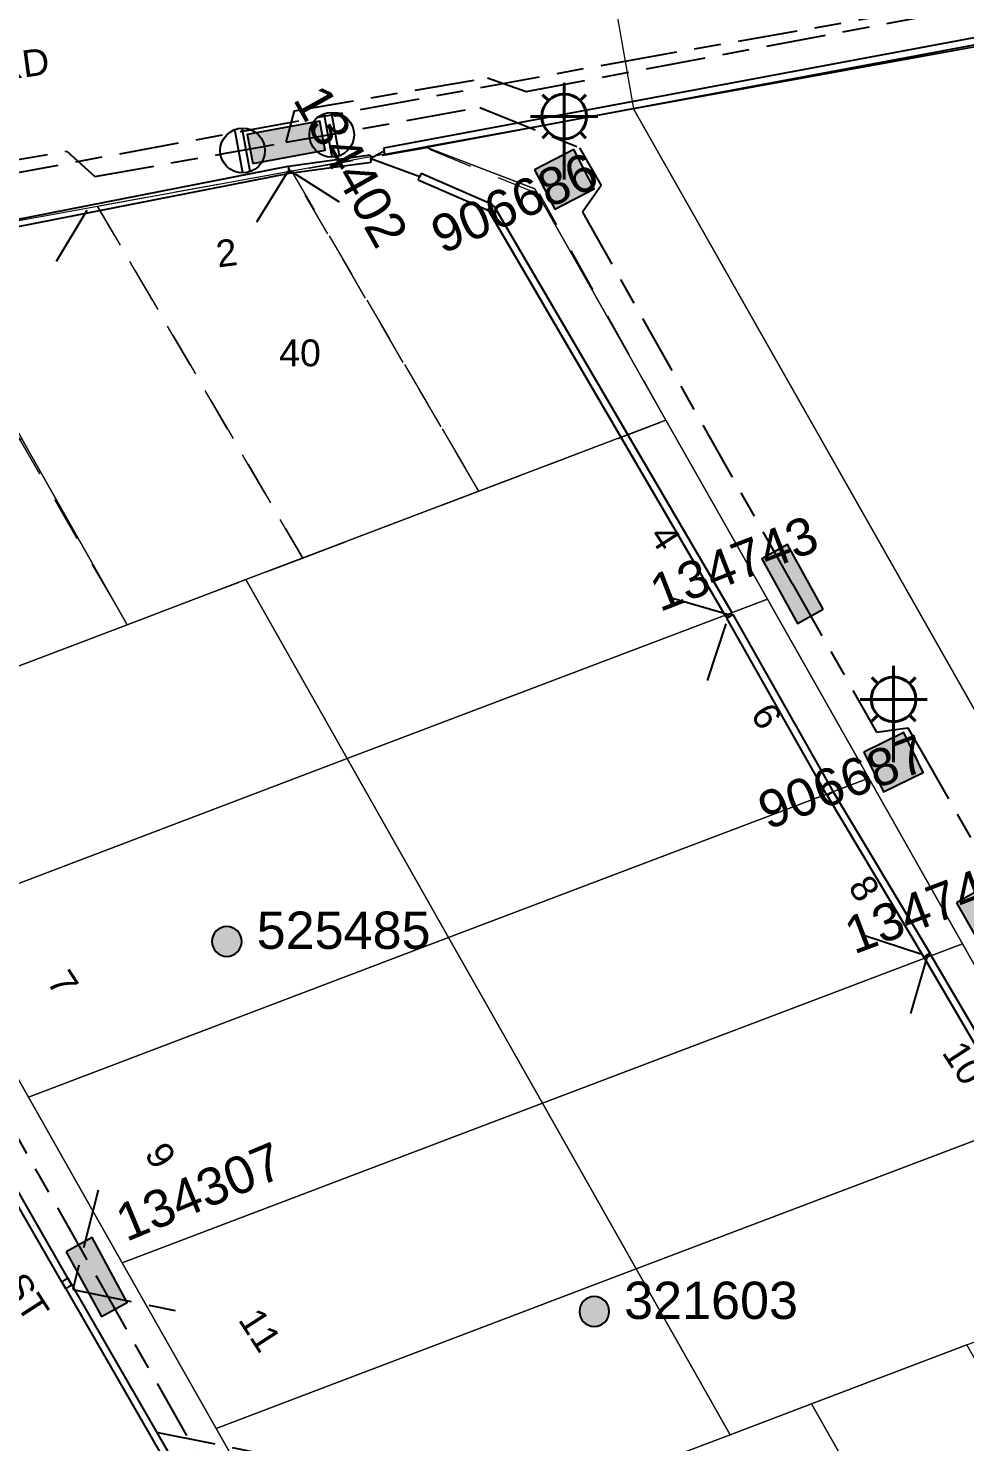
# Model space of a CAD drawing. Header units: metres. Extents: x 303431 to 305438, y 6269401 to 6270518.
# Drawn here: x 304133.7 to 304196.4, y 6269822.8 to 6269917.6 of the extents above; entities that cross this region are included whole.
import ezdxf
from ezdxf.enums import TextEntityAlignment as Align

# ---------------------------------------------------------------- set-up
doc = ezdxf.new("R2010")
doc.units = ezdxf.units.M
doc.linetypes.add('Cable Exist UG', pattern=[8.2, 4, -1.2, 1.8, -1.2])
doc.linetypes.add('Dash', pattern=[5, 3, -2])
doc.layers.get('0').update_dxf_attribs({"color": 6})
for name, color, linetype, lineweight in [('Cadastre Developer_SP_EXT', 9, 'Continuous', 5), ('Cadastre Land Parcels_SP_EXT', 9, 'Continuous', 5), ('Cadastre Roads_SP_EXT', 9, 'Continuous', 5)]:
    doc.layers.add(name, color=color, linetype=linetype, lineweight=lineweight)
for name, color, linetype in [('Duct_SP_EXT', 7, 'Continuous'), ('Equip_LV_EXT', 7, 'Continuous'), ('Equip_SP_SL_EXT', 7, 'Continuous'), ('Mains_HV_EXT', 7, 'Continuous'), ('Mains_LV_EXT', 7, 'Continuous'), ('SupportsOH_SP_TR_HV_LV_SL_EXT', 7, 'Continuous'), ('SupportsUG_SP_LV_EXT', 7, 'Continuous'), ('SupportsUG_SP_LV_SL_EXT', 7, 'Continuous'), ('Trench_SP_EXT', 7, 'Continuous')]:
    doc.layers.add(name, color=color, linetype=linetype)
doc.styles.add('COLUMN_LABEL', font='arial.ttf')
doc.styles.add('iecARIAL', font='arial.ttf', dxfattribs={"height": 2})
doc.styles.add('POLE_LABEL', font='arial.ttf')
doc.styles.get("Standard").update_dxf_attribs({"font": 'arial.ttf'})

# ---------------------------------------------------------------- blocks, each defined once
blk = doc.blocks.new('COLUMN_EXT')
blk.add_hatch(color=256).paths.add_polyline_path([(-1.485, 1.485), (-1.485, -1.485), (1.485, -1.485), (1.485, 1.485)])
blk.add_lwpolyline([(-1.485, -1.485), (1.485, -1.485), (1.485, 1.485), (-1.485, 1.485)], close=True)
for tag, height, style, flags, p in [('ASSET_NUM', 2.5, 'COLUMN_LABEL', 8, (2, 2)), ('STRUCTURE_PLANT_NUMBER', 0.2, 'POLE_LABEL', 9, (1.813, 0.031)), ('STREET_CODE', 0.2, 'COLUMN_LABEL', 9, (1.813, -0.2))]:
    blk.add_attdef(tag, text='', height=height, dxfattribs=dict(style=style, flags=flags)).set_placement(p, align=Align.MIDDLE_LEFT)
at = {"flags": 9}
for tag, p in [('OWNED_BY', (1.813, -0.6)), ('STATE', (1.813, -0.8)), ('COLUMN_TYPE', (1.813, -0.4)), ('USAGE', (1.813, -1)), ('STREETNAME', (1.813, -1.6)), ('SUBURB', (1.813, -1.8)), ('LEGEND', (1.813, -1.2)), ('LOCATION', (1.813, -1.4)), ('NOTES', (1.813, -2))]:
    blk.add_attdef(tag, text='', height=0.2, dxfattribs=at).set_placement(p, align=Align.MIDDLE_LEFT)
at = {"flags": 1}
blk.add_attdef('Z', (1.813, -2.351), '', height=0.2, dxfattribs=at)
blk = doc.blocks.new('PILLAR_EXT')
blk.add_hatch(color=256).paths.add_polyline_path([(-2.475, 0.99), (-2.475, -0.99), (2.475, -0.99), (2.475, 0.99)])
blk.add_lwpolyline([(-2.475, -0.99), (2.475, -0.99), (2.475, 0.99), (-2.475, 0.99)], close=True)
at = {"style": 'iecARIAL', "flags": 8}
blk.add_attdef('ASSET_NUM', (1.5, 3.5), '', height=2.5, dxfattribs=at)
for tag, p, flags in [('OWNED_BY', (0, -0.2), 9), ('STATE', (0, -0.4), 9), ('SUPPORT_TYPE', (0, -0.6), 9), ('USAGE', (0, -0.8), 9), ('LEGEND', (0, -1), 9), ('STREETNAME', (0, -1.8), 9), ('SUBURB', (0, -2), 1), ('LOCATION', (0, -1.2), 9), ('NOTES', (0, -1.4), 9), ('PARENT', (0, -1.6), 9)]:
    blk.add_attdef(tag, p, '', height=0.2, dxfattribs=dict(flags=flags))
blk = doc.blocks.new('SL_LANTERN_EXT')
at = {"lineweight": 40}
for p, q in [((0, 1.968), (0, 6.468)), ((-1.459, 5.676), (-1.061, 5.278)), ((1.458, 5.676), (1.06, 5.278)), ((-2.25, 4.218), (2.25, 4.218)), ((-1.459, 2.759), (-1.061, 3.157)), ((1.458, 2.759), (1.06, 3.157)), ((0, 0), (0, 2.721))]:
    blk.add_line(p, q, dxfattribs=at)
blk.add_circle((0, 4.218), 1.5, dxfattribs=at)
at = {"style": 'iecARIAL', "flags": 9}
blk.add_attdef('ASSET_NUM', (1.5, 1.5), '', height=2.5, dxfattribs=at)
for tag, p, height, flags in [('CONSTRUCTED_VOLTAGE', (0.981, -0.653), 0.2, 9), ('CONTROL_TYPE', (0.981, -0.853), 0.2, 9), ('LANTERN_PURPOSE', (0.981, -1.053), 0.2, 9), ('LNUMBER', (2.181, -3.253), 2.5, 8), ('OPERATING_VOLTAGE', (0.981, -1.653), 0.2, 9), ('ORIENTATION', (0.981, -1.853), 0.2, 9), ('OWNED_BY', (0.981, -2.053), 0.2, 9), ('LANTERN_TYPE', (0.981, -1.253), 0.2, 9), ('NO_PHASES', (0.981, -1.453), 0.2, 9), ('STATE', (0.981, -2.253), 0.2, 9), ('CEXIST', (0.981, -2.653), 0.2, 9), ('CNEW', (0.981, -2.853), 0.2, 9), ('USAGE', (0.981, -2.453), 0.2, 9), ('CNUMBER', (0.981, -3.053), 0.2, 9), ('CREMOVE', (0.981, -3.253), 0.2, 9), ('CREPLACE', (0.981, -3.453), 0.2, 9), ('LKINGHEIGHT', (0.981, -3.653), 0.2, 9), ('LBRACKET', (0.981, -3.853), 0.2, 9), ('LBRACKETVOCAB', (0.981, -4.053), 0.2, 9), ('LCATEGORY', (0.981, -4.253), 0.2, 9), ('LCHARGE1', (0.981, -4.453), 0.2, 9), ('LCHARGE1PERCENT', (0.981, -4.653), 0.2, 9), ('LCHARGE2', (0.981, -4.853), 0.2, 9), ('LCHARGE2PERCENT', (0.981, -5.053), 0.2, 9), ('LCHARGE3', (0.981, -5.253), 0.2, 9), ('LCHARGE3PERCENT', (0.981, -5.453), 0.2, 9), ('LEXIST', (0.981, -5.653), 0.2, 9), ('LLAMP', (0.981, -5.853), 0.2, 9), ('LLAMPVOCAB', (0.981, -6.053), 0.2, 9), ('LMAST', (0.981, -6.253), 0.2, 9), ('LMASTVOCAB', (0.981, -6.453), 0.2, 9), ('LNEW', (0.981, -6.653), 0.2, 9), ('LANTNUMBER', (0.981, -6.853), 0.2, 9), ('LOUTREACH', (0.981, -7.253), 0.2, 9), ('LOUTREACHVOCAB', (0.981, -7.453), 0.2, 9), ('LRATECODE', (0.981, -7.653), 0.2, 9), ('LREMOVE', (0.981, -7.853), 0.2, 9), ('LREPLACE', (0.981, -8.053), 0.2, 9), ('LTYPE', (0.981, -8.253), 0.2, 9), ('LTYPEVOCAB', (0.981, -8.453), 0.2, 9), ('LEGEND', (0.981, -8.653), 0.2, 9), ('STREETNAME', (0.981, -9.253), 0.2, 9), ('SUBURB', (0.981, -9.453), 0.2, 1), ('LOCATION', (0.981, -8.853), 0.2, 9), ('NOTES', (0.981, -9.053), 0.2, 9)]:
    blk.add_attdef(tag, p, '', height=height, dxfattribs=dict(flags=flags))
blk = doc.blocks.new('POLE_EXT')
blk.add_hatch(color=256).paths.add_polyline_path([(-1, 0, 1), (1, 0, 1)])
blk.add_lwpolyline([(-1, 0, 1), (1, 0, 1)], format="xyb", close=True)
for tag, height, flags, p in [('pNumber', 2.5, 8, (-17.84, 2.067)), ('OWNED_BY', 0.2, 9, (1.355, -0.4)), ('SPECIAL_USE', 0.2, 9, (1.355, -0.8)), ('STATE', 0.2, 9, (1.355, -1)), ('PARENT', 0.2, 9, (1.355, -0.6)), ('cLV', 0.2, 9, (1.355, -1.4)), ('hDepth', 0.2, 9, (1.355, -1.6)), ('hDia', 0.2, 9, (1.355, -1.8)), ('USAGE', 0.2, 9, (1.355, -1.2)), ('cHV', 0.2, 9, (1.355, -2)), ('LBRACKET', 0.2, 9, (1.355, -2.2)), ('LExisting', 0.2, 9, (1.355, -2.4)), ('LANTNUMBER', 0.2, 9, (1.355, -2.6)), ('LOther', 0.2, 9, (1.355, -2.8)), ('cLinedev', 0.2, 9, (1.355, -3.4)), ('pExisting', 0.2, 9, (1.355, -3.8)), ('LRemove', 0.2, 9, (1.355, -3)), ('LEGEND', 0.2, 9, (1.355, -3.2)), ('LOCATION', 0.2, 9, (1.355, -3.6)), ('pFooting', 0.2, 9, (1.355, -4.4)), ('pNew', 0.2, 9, (1.355, -4.6)), ('PFNUMBER', 0.2, 9, (1.355, -4)), ('NEWPFNUMBER', 0.2, 9, (1.355, -4.2)), ('pRelocate', 0.2, 9, (1.355, -5)), ('pRemove', 0.2, 9, (1.355, -5.2)), ('pReplace', 0.2, 9, (1.355, -5.4)), ('pStay', 0.2, 9, (1.355, -5.6)), ('cspan', 0.2, 9, (1.355, -6)), ('STREETNAME', 0.2, 9, (1.355, -6.2)), ('SUBURB', 0.2, 9, (1.355, -6.4)), ('pType', 0.2, 9, (1.355, -5.8)), ('NOTES', 0.2, 9, (1.355, -6.6)), ('OPERATED_BY', 0.2, 9, (1.355, -7.014)), ('MAINTAINED_BY', 0.2, 9, (1.355, -6.814))]:
    blk.add_attdef(tag, text='', height=height, dxfattribs=dict(flags=flags)).set_placement(p, align=Align.MIDDLE_LEFT)
at = {"style": 'POLE_LABEL'}
for tag, height, flags, p in [('ASSET_NUM', 2.5, 8, (2, 2)), ('STRUCTURE_PLANT_NUMBER', 0.2, 9, (1.355, 0.028)), ('STREET_CODE', 0.2, 9, (1.355, -0.2))]:
    blk.add_attdef(tag, text='', height=height, dxfattribs=dict(at, flags=flags)).set_placement(p, align=Align.MIDDLE_LEFT)
at = {"flags": 1}
blk.add_attdef('Z', (1.355, -7.328), '', height=0.2, dxfattribs=at)
blk = doc.blocks.new('LV_UG_LINKS_CLOSED_EXT')
blk.add_wipeout([(-1.056, 1.057), (-1.18, 0.916), (-1.286, 0.761), (-1.371, 0.594), (-1.435, 0.417), (-1.476, 0.234), (-1.493, 0.047), (-1.487, -0.14), (-1.458, -0.326), (-1.406, -0.506), (-1.331, -0.678), (-1.236, -0.839), (-1.121, -0.988), (-0.988, -1.12), (-0.84, -1.235), (-0.679, -1.331), (-0.506, -1.406), (-0.326, -1.458), (-0.141, -1.487), (0.047, -1.493), (0.233, -1.476), (0.416, -1.435), (0.593, -1.371), (0.76, -1.286), (0.915, -1.181), (1.056, -1.057), (1.18, -0.916), (1.286, -0.761), (1.371, -0.594), (1.435, -0.417), (1.476, -0.234), (1.493, -0.047), (1.487, 0.14), (1.458, 0.326), (1.406, 0.506), (1.331, 0.678), (1.236, 0.839), (1.121, 0.988), (0.988, 1.12), (0.84, 1.235), (0.679, 1.331), (0.506, 1.406), (0.326, 1.458), (0.141, 1.487), (-0.047, 1.493), (-0.233, 1.476), (-0.416, 1.435), (-0.593, 1.371), (-0.76, 1.286), (-0.915, 1.181)])
for p, q in [((-0.25, -1.479), (-0.25, 1.479)), ((0.25, -1.479), (0.25, 1.479))]:
    blk.add_line(p, q)
blk.add_circle((0, 0), 1.5)
at = {"flags": 9}
for tag, p in [('ACTUAL_STATUS', (0, 0)), ('OPERATING_VOLTAGE', (0, -0.6)), ('ORIENTATION', (0, -0.8)), ('STATE', (0, -1)), ('CONSTRUCTED_VOLTAGE', (0, -0.2)), ('NO_PHASES', (0, -0.4)), ('SWITCH_TYPE', (0, -1.2)), ('USAGE', (0, -1.4)), ('NOTES', (0, -1.6))]:
    blk.add_attdef(tag, text='', height=0.2, dxfattribs=at).set_placement(p, align=Align.MIDDLE_LEFT)
at = {"flags": 1}
blk.add_attdef('Z', (0, 0), '', height=0.2, dxfattribs=at)

msp = doc.modelspace()

# ---------------------------------------------------------------- linework, layer by layer
at = {"layer": 'Cadastre Developer_SP_EXT', "linetype": 'Dash'}
for points in [[(304167.98021, 6269906.38685), (304160.36312, 6269909.50649), (304151.31497, 6269907.96443), (304163.87199, 6269886.52501), (304176.42308, 6269891.28587), (304167.98021, 6269906.38685)], [(304151.31497, 6269907.96443), (304138.3273, 6269905.61434), (304152.08304, 6269882.05124), (304163.87199, 6269886.52501), (304151.31497, 6269907.96443)], [(304138.3273, 6269905.61434), (304125.42694, 6269903.27312), (304140.29409, 6269877.57896), (304152.08304, 6269882.05124), (304138.3273, 6269905.61434)]]:
    msp.add_lwpolyline(points, close=True, dxfattribs=at)
at = {"layer": 'Cadastre Land Parcels_SP_EXT', "linetype": 'Continuous'}
for points in [[(304237.641, 6269800.45797), (304407.48396, 6269866.55002), (304361.25703, 6269946.17199), (304174.24698, 6269912.14503), (304237.641, 6269800.45797)], [(304237.641, 6269800.45797), (304407.48396, 6269866.55002), (304361.25703, 6269946.17199), (304174.24698, 6269912.14503), (304237.641, 6269800.45797)], [(304148.26615, 6269880.60233), (304176.4227, 6269891.28616), (304167.63988, 6269906.78924), (304160.27559, 6269909.60617), (304159.3397, 6269909.43586), (304132.92074, 6269904.63454), (304125.4266, 6269903.27281), (304133.24015, 6269890.04323), (304140.29899, 6269877.581), (304148.26615, 6269880.60233)], [(304183.21663, 6269879.29377), (304176.4227, 6269891.28616), (304148.26615, 6269880.60233), (304155.06008, 6269868.60906), (304183.21663, 6269879.29377)], [(304183.21663, 6269879.29377), (304176.4227, 6269891.28616), (304148.26615, 6269880.60233), (304155.06008, 6269868.60906), (304183.21663, 6269879.29377)], [(304140.29899, 6269877.581), (304133.24015, 6269890.04323), (304113.05244, 6269882.38577), (304120.1096, 6269869.92053), (304140.29899, 6269877.581)], [(304140.29899, 6269877.581), (304133.24015, 6269890.04323), (304113.05244, 6269882.38577), (304120.1096, 6269869.92053), (304140.29899, 6269877.581)], [(304155.06008, 6269868.60906), (304148.26615, 6269880.60233), (304140.29899, 6269877.581), (304120.1096, 6269869.92053), (304126.90105, 6269857.92717), (304155.06008, 6269868.60906)], [(304155.06008, 6269868.60906), (304148.26615, 6269880.60233), (304140.29899, 6269877.581), (304120.1096, 6269869.92053), (304126.90105, 6269857.92717), (304155.06008, 6269868.60906)], [(304190.01126, 6269867.3035), (304183.21663, 6269879.29377), (304155.06008, 6269868.60906), (304161.854, 6269856.61481), (304190.01126, 6269867.3035)], [(304190.01126, 6269867.3035), (304183.21663, 6269879.29377), (304155.06008, 6269868.60906), (304161.854, 6269856.61481), (304190.01126, 6269867.3035)], [(304161.854, 6269856.61481), (304155.06008, 6269868.60906), (304126.90105, 6269857.92717), (304133.69339, 6269845.93187), (304161.854, 6269856.61481)], [(304161.854, 6269856.61481), (304155.06008, 6269868.60906), (304126.90105, 6269857.92717), (304133.69339, 6269845.93187), (304161.854, 6269856.61481)], [(304196.30311, 6269856.19797), (304190.01126, 6269867.3035), (304161.854, 6269856.61481), (304168.14328, 6269845.5122), (304196.30311, 6269856.19797)], [(304196.30311, 6269856.19797), (304190.01126, 6269867.3035), (304161.854, 6269856.61481), (304168.14328, 6269845.5122), (304196.30311, 6269856.19797)], [(304168.14328, 6269845.5122), (304161.854, 6269856.61481), (304133.69339, 6269845.93187), (304139.9802, 6269834.82925), (304168.14328, 6269845.5122)], [(304168.14328, 6269845.5122), (304161.854, 6269856.61481), (304133.69339, 6269845.93187), (304139.9802, 6269834.82925), (304168.14328, 6269845.5122)], [(304202.59574, 6269845.09244), (304196.30311, 6269856.19797), (304168.14328, 6269845.5122), (304174.43266, 6269834.40861), (304202.59574, 6269845.09244)], [(304202.59574, 6269845.09244), (304196.30311, 6269856.19797), (304168.14328, 6269845.5122), (304174.43266, 6269834.40861), (304202.59574, 6269845.09244)], [(304174.43266, 6269834.40861), (304168.14328, 6269845.5122), (304139.9802, 6269834.82925), (304146.2663, 6269823.72566), (304174.43266, 6269834.40861)], [(304174.43266, 6269834.40861), (304168.14328, 6269845.5122), (304139.9802, 6269834.82925), (304146.2663, 6269823.72566), (304174.43266, 6269834.40861)], [(304186.17559, 6269825.37386), (304196.59107, 6269829.32551), (304207.94464, 6269833.63146), (304208.38992, 6269834.86485), (304202.59574, 6269845.09244), (304174.43266, 6269834.40861), (304180.72194, 6269823.306), (304186.17559, 6269825.37386)], [(304186.17559, 6269825.37386), (304196.59107, 6269829.32551), (304207.94464, 6269833.63146), (304208.38992, 6269834.86485), (304202.59574, 6269845.09244), (304174.43266, 6269834.40861), (304180.72194, 6269823.306), (304186.17559, 6269825.37386)], [(304165.34447, 6269817.4726), (304175.76003, 6269821.42425), (304180.72194, 6269823.306), (304174.43266, 6269834.40861), (304146.2663, 6269823.72566), (304152.05632, 6269813.50099), (304153.49853, 6269812.97947), (304165.34447, 6269817.4726)], [(304165.34447, 6269817.4726), (304175.76003, 6269821.42425), (304180.72194, 6269823.306), (304174.43266, 6269834.40861), (304146.2663, 6269823.72566), (304152.05632, 6269813.50099), (304153.49853, 6269812.97947), (304165.34447, 6269817.4726)], [(304213.79208, 6269798.9413), (304196.59107, 6269829.32551), (304186.17559, 6269825.37386), (304203.37652, 6269794.99168), (304213.79208, 6269798.9413)], [(304213.79208, 6269798.9413), (304196.59107, 6269829.32551), (304186.17559, 6269825.37386), (304203.37652, 6269794.99168), (304213.79208, 6269798.9413)], [(304203.37652, 6269794.99168), (304186.17559, 6269825.37386), (304180.72194, 6269823.306), (304175.76003, 6269821.42425), (304192.96095, 6269791.04207), (304203.37652, 6269794.99168)], [(304203.37652, 6269794.99168), (304186.17559, 6269825.37386), (304180.72194, 6269823.306), (304175.76003, 6269821.42425), (304192.96095, 6269791.04207), (304203.37652, 6269794.99168)]]:
    msp.add_lwpolyline(points, close=True, dxfattribs=at)
at = {"layer": 'Cadastre Roads_SP_EXT', "linetype": 'Continuous'}
for points in [[(304199.73298, 6269916.78271), (304197.33919, 6269936.30225), (304178.61943, 6269932.90972), (304170.86018, 6269931.50372), (304174.24671, 6269912.1448), (304199.73298, 6269916.78271)], [(304231.60067, 6269811.09892), (304174.24671, 6269912.1448), (304160.27559, 6269909.60619), (304167.63994, 6269906.78923), (304176.42274, 6269891.2861), (304183.21663, 6269879.29383), (304190.01123, 6269867.3035), (304196.3031, 6269856.1979), (304202.59577, 6269845.09239), (304208.38995, 6269834.86482), (304223.61183, 6269807.99859), (304231.60067, 6269811.09892)], [(304167.27091, 6269786.63267), (304152.05627, 6269813.50093), (304146.26624, 6269823.72558), (304139.98028, 6269834.82924), (304133.69335, 6269845.93192), (304126.90105, 6269857.92719), (304120.10963, 6269869.92053), (304113.05242, 6269882.38577), (304105.55711, 6269895.62183), (304088.73602, 6269892.5683), (304098.04459, 6269876.11924), (304104.8361, 6269864.12493), (304111.62751, 6269852.13063), (304118.41902, 6269840.13535), (304124.70595, 6269829.03276), (304130.99279, 6269817.92911), (304136.78202, 6269807.70445), (304151.99666, 6269780.83513), (304167.27091, 6269786.63267)]]:
    msp.add_lwpolyline(points, close=True, dxfattribs=at)
at = {"layer": 'Duct_SP_EXT'}
for p, q in [((304216.62, 6269920.5604), (304157.49864, 6269909.52056)), ((304216.70811, 6269920.08855), (304157.58675, 6269909.04872)), ((304156.60182, 6269909.05948), (304156.63428, 6269908.82169)), ((304157.49864, 6269909.52056), (304157.54269, 6269909.28464)), ((304157.58675, 6269909.04872), (304157.54269, 6269909.28464)), ((304151.10076, 6269908.30808), (304151.14686, 6269908.07255)), ((304151.1144, 6269908.31034), (304151.14686, 6269908.07255)), ((304151.19295, 6269907.83702), (304151.14686, 6269908.07255)), ((304151.17932, 6269907.83475), (304151.14686, 6269908.07255)), ((304156.66675, 6269908.58389), (304156.63428, 6269908.82169)), ((304159.81835, 6269907.40249), (304159.91447, 6269907.6224)), ((304159.81835, 6269907.40249), (304164.59119, 6269905.31633)), ((304160.01059, 6269907.84231), (304159.91447, 6269907.6224)), ((304160.01059, 6269907.84231), (304164.78343, 6269905.75615)), ((304164.48011, 6269905.41513), (304164.68731, 6269905.53624)), ((304164.48011, 6269905.41513), (304180.43386, 6269878.12099)), ((304164.59119, 6269905.31633), (304164.68731, 6269905.53624)), ((304164.78343, 6269905.75615), (304164.68731, 6269905.53624)), ((304164.89451, 6269905.65735), (304164.68731, 6269905.53624)), ((304164.89451, 6269905.65735), (304180.84826, 6269878.36322)), ((304180.43386, 6269878.12099), (304180.64106, 6269878.2421)), ((304180.49002, 6269878.02183), (304180.69887, 6269878.14007)), ((304180.49002, 6269878.02183), (304187.21314, 6269866.14724)), ((304180.84826, 6269878.36322), (304180.64106, 6269878.2421)), ((304180.90771, 6269878.25832), (304180.69887, 6269878.14007)), ((304180.90771, 6269878.25832), (304187.63083, 6269866.38373)), ((304136.60497, 6269833.32239), (304116.39394, 6269868.39844)), ((304136.18907, 6269833.08275), (304115.97805, 6269868.1588)), ((304187.62792, 6269866.38875), (304187.42198, 6269866.26549)), ((304187.63083, 6269866.38373), (304187.42198, 6269866.26549)), ((304187.62792, 6269866.38875), (304194.14462, 6269855.50107)), ((304187.21314, 6269866.14724), (304187.42198, 6269866.26549)), ((304187.21605, 6269866.14223), (304187.42198, 6269866.26549)), ((304187.21605, 6269866.14223), (304193.73276, 6269855.25455)), ((304193.7002, 6269855.31196), (304193.90741, 6269855.43306)), ((304193.7002, 6269855.31196), (304209.98329, 6269827.44843)), ((304193.73276, 6269855.25455), (304193.93869, 6269855.37781)), ((304194.11462, 6269855.55415), (304193.90741, 6269855.43306)), ((304194.14462, 6269855.50107), (304193.93869, 6269855.37781)), ((304194.11462, 6269855.55415), (304210.39772, 6269827.69062)), ((304135.94144, 6269833.55208), (304136.1493, 6269833.67206)), ((304157.24849, 6269796.64018), (304135.94144, 6269833.55208)), ((304136.35716, 6269833.79204), (304136.1493, 6269833.67206)), ((304136.18907, 6269833.08275), (304136.39702, 6269833.20257)), ((304157.66013, 6269796.8872), (304136.35716, 6269833.79204)), ((304136.60497, 6269833.32239), (304136.39702, 6269833.20257))]:
    msp.add_line(p, q, dxfattribs=at)
at = {"layer": 'Mains_LV_EXT', "linetype": 'Cable Exist UG'}
for points in [[(304111.35347, 6269881.29721), (304138.26634, 6269833.86496)], [(304111.35347, 6269881.29721), (304138.26634, 6269833.86496)], [(304184.90306, 6269880.31123), (304190.52895, 6269870.39142), (304192.63537, 6269870.67412), (304192.63537, 6269870.67412), (304193.37093, 6269869.3966), (304199.22789, 6269859.10175), (304197.9769, 6269857.2812)], [(304184.90306, 6269880.31123), (304190.52895, 6269870.39142), (304192.63537, 6269870.67412), (304192.63537, 6269870.67412), (304193.37093, 6269869.3966), (304199.22789, 6269859.10175), (304197.9769, 6269857.2812)], [(304138.26634, 6269833.86496), (304164.04651, 6269788.39857), (304164.04651, 6269788.39857), (304165.90343, 6269785.12358), (304174.51169, 6269781.99882), (304183.2611, 6269785.34254)], [(304138.26634, 6269833.86496), (304164.04651, 6269788.39857), (304164.04651, 6269788.39857), (304165.90343, 6269785.12358), (304174.51169, 6269781.99882), (304183.2611, 6269785.34254)]]:
    msp.add_lwpolyline(points, dxfattribs=at)
at = {"layer": 'Trench_SP_EXT', "linetype": 'Cable Exist UG'}
for points in [[(304157.44568, 6269909.26647), (304156.63426, 6269908.82176)], [(304148.99402, 6269904.58027), (304151.14683, 6269908.0725), (304154.8108, 6269905.74747)], [(304156.63426, 6269908.82176), (304159.91446, 6269907.62241)], [(304137.6151, 6269905.34095), (304135.43626, 6269901.74641)], [(304179.21157, 6269873.83651), (304180.64106, 6269878.24207), (304176.41156, 6269879.47633)], [(304189.69219, 6269856.76849), (304193.93866, 6269855.37783), (304192.70569, 6269851.15714)], [(304138.36297, 6269839.69394), (304136.66188, 6269833.03686), (304144.50452, 6269831.42421)], [(304142.25512, 6269823.4827), (304151.10449, 6269821.68746)]]:
    msp.add_lwpolyline(points, dxfattribs=at)

# ---------------------------------------------------------------- block references
at = {"layer": 'Equip_SP_SL_EXT'}
for p in [(304169.60268, 6269907.42466), (304169.60271, 6269907.42472), (304191.68036, 6269868.36202), (304191.68041, 6269868.36208)]:
    msp.add_blockref('SL_LANTERN_EXT', p, dxfattribs=at)
at = {"layer": 'SupportsOH_SP_TR_HV_LV_SL_EXT'}
ref = msp.add_blockref('POLE_EXT', (304146.98966, 6269856.35934), dxfattribs=at)
ref.add_attrib('ASSET_NUM', '525485', dxfattribs={"layer": '0', "height": 2.5, "style": 'POLE_LABEL'}).set_placement((304148.98966, 6269857.10934), align=Align.MIDDLE_LEFT)
ref = msp.add_blockref('POLE_EXT', (304171.61897, 6269831.55851), dxfattribs=at)
ref.add_attrib('ASSET_NUM', '321603', dxfattribs={"layer": '0', "height": 2.5, "style": 'POLE_LABEL'}).set_placement((304173.61897, 6269832.30851), align=Align.MIDDLE_LEFT)
at = {"layer": 'SupportsUG_SP_LV_EXT'}
ref = msp.add_blockref('PILLAR_EXT', (304150.97608, 6269909.90937), dxfattribs=dict(at, rotation=10.44808106676765))
ref.add_attrib('ASSET_NUM', '134402', dxfattribs={"layer": '0', "height": 2.5, "rotation": 299.1571919, "style": 'iecARIAL'}).set_placement((304152.47608, 6269913.40937), align=Align.MIDDLE_LEFT)
ref = msp.add_blockref('PILLAR_EXT', (304184.90302, 6269880.31123), dxfattribs=dict(at, rotation=118.9572141371318))
ref.add_attrib('ASSET_NUM', '134743', dxfattribs={"layer": '0', "height": 2.5, "rotation": 21.3106716, "style": 'iecARIAL'}).set_placement((304186.40302, 6269883.81123), align=Align.MIDDLE_RIGHT)
ref = msp.add_blockref('PILLAR_EXT', (304184.90305, 6269880.31126), dxfattribs=dict(at, rotation=118.9572141371318))
ref.add_attrib('ASSET_NUM', '134743', dxfattribs={"layer": '0', "height": 2.5, "rotation": 21.3106716, "style": 'iecARIAL'}).set_placement((304186.40305, 6269883.81126), align=Align.MIDDLE_RIGHT)
ref = msp.add_blockref('PILLAR_EXT', (304197.97693, 6269857.28119), dxfattribs=dict(at, rotation=299.8386001079829))
ref.add_attrib('ASSET_NUM', '134744', dxfattribs={"layer": '0', "height": 2.5, "rotation": 20.8174468, "style": 'iecARIAL'}).set_placement((304199.47693, 6269860.78119), align=Align.MIDDLE_RIGHT)
ref = msp.add_blockref('PILLAR_EXT', (304197.97694, 6269857.2812), dxfattribs=dict(at, rotation=299.8386001079829))
ref.add_attrib('ASSET_NUM', '134744', dxfattribs={"layer": '0', "height": 2.5, "rotation": 20.8174468, "style": 'iecARIAL'}).set_placement((304199.47694, 6269860.7812), align=Align.MIDDLE_RIGHT)
ref = msp.add_blockref('PILLAR_EXT', (304138.26633, 6269833.86494), dxfattribs=dict(at, rotation=298.5508725341988))
ref.add_attrib('ASSET_NUM', '134307', dxfattribs={"layer": '0', "height": 2.5, "rotation": 22.5726093, "style": 'iecARIAL'}).set_placement((304139.76633, 6269837.36494), align=Align.MIDDLE_LEFT)
ref = msp.add_blockref('PILLAR_EXT', (304138.26633, 6269833.86494), dxfattribs=dict(at, rotation=298.5508725341988))
ref.add_attrib('ASSET_NUM', '134307', dxfattribs={"layer": '0', "height": 2.5, "rotation": 22.5726093, "style": 'iecARIAL'}).set_placement((304139.76633, 6269837.36494), align=Align.MIDDLE_LEFT)
at = {"layer": 'SupportsUG_SP_LV_SL_EXT'}
ref = msp.add_blockref('COLUMN_EXT', (304169.60271, 6269907.42472), dxfattribs=dict(at, rotation=297.3760717204165))
ref.add_attrib('ASSET_NUM', '906686', dxfattribs={"layer": '0', "height": 2.5, "rotation": 23.4146243, "style": 'COLUMN_LABEL'}).set_placement((304171.60271, 6269908.17472), align=Align.MIDDLE_RIGHT)
ref = msp.add_blockref('COLUMN_EXT', (304169.6027, 6269907.42468), dxfattribs=dict(at, rotation=297.3760717204165))
ref.add_attrib('ASSET_NUM', '906686', dxfattribs={"layer": '0', "height": 2.5, "rotation": 23.4146243, "style": 'COLUMN_LABEL'}).set_placement((304171.6027, 6269908.17468), align=Align.MIDDLE_RIGHT)
ref = msp.add_blockref('COLUMN_EXT', (304191.68035, 6269868.36203), dxfattribs=dict(at, rotation=296.2524124113125))
ref.add_attrib('ASSET_NUM', '906687', dxfattribs={"layer": '0', "height": 2.5, "rotation": 20.7274538, "style": 'COLUMN_LABEL'}).set_placement((304193.68035, 6269869.11203), align=Align.MIDDLE_RIGHT)
ref = msp.add_blockref('COLUMN_EXT', (304191.68038, 6269868.36203), dxfattribs=dict(at, rotation=296.2524124113125))
ref.add_attrib('ASSET_NUM', '906687', dxfattribs={"layer": '0', "height": 2.5, "rotation": 20.7274538, "style": 'COLUMN_LABEL'}).set_placement((304193.68038, 6269869.11203), align=Align.MIDDLE_RIGHT)

# ---------------------------------------------------------------- texts
at = {"layer": 'Cadastre Developer_SP_EXT'}
msp.add_text('40', height=1.8, dxfattribs=at).set_placement((304150.49337, 6269894.89768))
at = {"layer": 'Cadastre Land Parcels_SP_EXT'}
for s, rotation, p in [('2', 7.6494659, (304146.39696, 6269901.51503)), ('4', 302.8528216, (304175.24295, 6269883.5533)), ('6', 302.8604182, (304182.03675, 6269871.56148)), ('8', 302.8545288, (304188.58042, 6269860.01361)), ('7', 302.8397714, (304134.87395, 6269853.6657)), ('10', 302.8581081, (304194.8723, 6269848.90856)), ('9', 302.839981, (304141.41349, 6269842.1167)), ('11', 302.834088, (304147.70037, 6269831.01358))]:
    msp.add_text(s, height=1.8, rotation=rotation, dxfattribs=at).set_placement(p)
at = {"layer": 'Cadastre Roads_SP_EXT'}
for s, rotation, p in [('GORDON RD', 7.6960517, (304119.68818, 6269912.39852)), ('REIS ST', 302.839981, (304128.35669, 6269838.90319))]:
    msp.add_text(s, height=1.8, rotation=rotation, dxfattribs=at).set_placement(p)

# ---------------------------------------------------------------- next in the draw order: block references
at = {"layer": 'Equip_LV_EXT', "rotation": 10.44808106676765}
for p in [(304154.01997, 6269910.41083), (304148.04431, 6269909.35438)]:
    msp.add_blockref('LV_UG_LINKS_CLOSED_EXT', p, dxfattribs=at)

# ---------------------------------------------------------------- next in the draw order: linework, layer by layer
at = {"layer": 'Cadastre Land Parcels_SP_EXT', "linetype": 'Continuous'}
msp.add_lwpolyline([(304148.26615, 6269880.60233), (304176.4227, 6269891.28616), (304167.63988, 6269906.78924), (304160.27559, 6269909.60617), (304159.3397, 6269909.43586), (304132.92074, 6269904.63454), (304125.4266, 6269903.27281), (304133.24015, 6269890.04323), (304140.29899, 6269877.581), (304148.26615, 6269880.60233)], close=True, dxfattribs=at)
at = {"layer": 'Duct_SP_EXT'}
for p, q in [((304151.1144, 6269908.31034), (304156.60182, 6269909.05948)), ((304125.41156, 6269903.28062), (304151.10076, 6269908.30808)), ((304151.17932, 6269907.83475), (304156.66675, 6269908.58389)), ((304125.50375, 6269902.80956), (304151.19295, 6269907.83702))]:
    msp.add_line(p, q, dxfattribs=at)
at = {"layer": 'Mains_HV_EXT', "linetype": 'Cable Exist UG'}
msp.add_lwpolyline([(304094.58622, 6269876.64878), (304101.31596, 6269880.42426), (304101.31596, 6269880.42426), (304092.5759, 6269896.00075), (304083.58417, 6269899.88651), (304083.58417, 6269899.88651), (304107.55013, 6269903.22573), (304173.20549, 6269915.26781), (304173.20549, 6269915.26781), (304217.30686, 6269923.02723)], dxfattribs=at)
msp.add_lwpolyline([(304094.58622, 6269876.64878), (304101.31596, 6269880.42426), (304101.31596, 6269880.42426), (304092.5759, 6269896.00075), (304083.58417, 6269899.88651), (304083.58417, 6269899.88651), (304107.55013, 6269903.22573), (304173.20549, 6269915.26781), (304173.20549, 6269915.26781), (304217.30686, 6269923.02723)], dxfattribs=at)
at = {"layer": 'Mains_LV_EXT', "linetype": 'Cable Exist UG'}
for points in [[(304150.97616, 6269909.90942), (304151.53146, 6269912.01734), (304151.53146, 6269912.01734), (304164.46417, 6269914.23687), (304167.06099, 6269913.30979), (304167.06099, 6269913.30979), (304214.91307, 6269922.32587), (304215.98822, 6269923.04584)], [(304150.97616, 6269909.90942), (304151.53146, 6269912.01734), (304151.53146, 6269912.01734), (304164.46417, 6269914.23687), (304167.06099, 6269913.30979), (304167.06099, 6269913.30979), (304214.91307, 6269922.32587), (304215.98822, 6269923.04584)], [(304150.97616, 6269909.90942), (304163.95091, 6269912.25191), (304170.63444, 6269909.54765), (304172.07287, 6269907.00655), (304170.82229, 6269905.23263), (304184.90306, 6269880.31123)], [(304150.97616, 6269909.90942), (304163.95091, 6269912.25191), (304170.63444, 6269909.54765), (304172.07287, 6269907.00655), (304170.82229, 6269905.23263), (304184.90306, 6269880.31123)], [(304094.62876, 6269876.65653), (304096.29875, 6269878.57627), (304101.85224, 6269881.48264), (304101.85224, 6269881.48264), (304106.73315, 6269872.83434), (304106.73315, 6269872.83434), (304110.65662, 6269874.89646), (304107.15632, 6269881.18067), (304110.15011, 6269883.23721), (304110.15011, 6269883.23721), (304103.35064, 6269895.31666), (304106.72139, 6269902.04765), (304122.44686, 6269904.9013), (304122.93585, 6269907.08813), (304136.27562, 6269909.30983), (304138.14914, 6269907.61082), (304150.97616, 6269909.90942)], [(304094.62876, 6269876.65653), (304096.29875, 6269878.57627), (304101.85224, 6269881.48264), (304101.85224, 6269881.48264), (304106.73315, 6269872.83434), (304106.73315, 6269872.83434), (304110.65662, 6269874.89646), (304107.15632, 6269881.18067), (304110.15011, 6269883.23721), (304110.15011, 6269883.23721), (304103.35064, 6269895.31666), (304106.72139, 6269902.04765), (304122.44686, 6269904.9013), (304122.93585, 6269907.08813), (304136.27562, 6269909.30983), (304138.14914, 6269907.61082), (304150.97616, 6269909.90942)]]:
    msp.add_lwpolyline(points, dxfattribs=at)

# ---------------------------------------------------------------- next in the draw order: block references
at = {"layer": 'SupportsUG_SP_LV_EXT'}
ref = msp.add_blockref('PILLAR_EXT', (304150.97613, 6269909.90937), dxfattribs=dict(at, rotation=10.44808106676765))
ref.add_attrib('ASSET_NUM', '134402', dxfattribs={"layer": '0', "height": 2.5, "rotation": 299.1571919, "style": 'iecARIAL'}).set_placement((304152.47613, 6269913.40937), align=Align.MIDDLE_LEFT)

doc.saveas('drawing.dxf')
